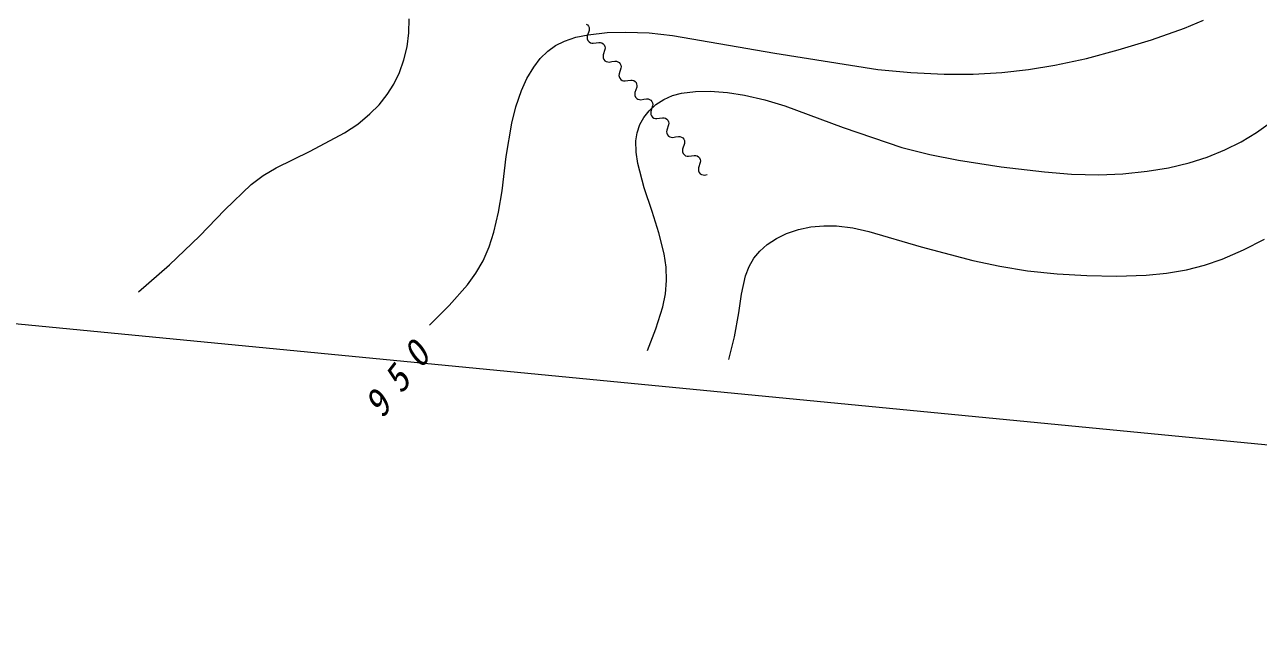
# Model space of a CAD drawing. Units: millimetres, scale not verified. Extents: x 62358 to 702358, y -11416 to 348584.
# Drawn here: x 133109 to 184010, y 214092 to 238655 of the extents above; entities that cross this region are included whole.
import ezdxf

# ---------------------------------------------------------------- set-up
doc = ezdxf.new("R2010")
doc.units = ezdxf.units.MM
doc.header["$LTSCALE"] = 1000
doc.layers.add('S-SUV', color=7, linetype='Continuous', lineweight=13)
doc.styles.add('ＭＳ ゴシック', font='')
doc.styles.get('ＭＳ ゴシック').set_extended_font_data('MS Gothic')

msp = doc.modelspace()

# ---------------------------------------------------------------- linework, layer by layer
at = {"layer": 'S-SUV'}
for p, q in [((148963, 238317), (148975, 238890)), ((180971, 238508), (181751, 238839)), ((148890, 237748), (148963, 238317)), ((155853, 238136), (156363, 238243)), ((156273, 238682), (156329, 238643)), ((156396, 238410), (156322, 238182)), ((156329, 238643), (156370, 238594)), ((156363, 238243), (157141, 238328)), ((156370, 238594), (156394, 238538)), ((156394, 238538), (156405, 238474)), ((156405, 238474), (156396, 238410)), ((157141, 238328), (157911, 238351)), ((157911, 238351), (158876, 238313)), ((158876, 238313), (159839, 238214)), ((179608, 238031), (180971, 238508)), ((148759, 237202), (148890, 237748)), ((154698, 237566), (155018, 237794)), ((155018, 237794), (155379, 237975)), ((155379, 237975), (155853, 238136)), ((156322, 238182), (156319, 238119)), ((156319, 238119), (156321, 238065)), ((156321, 238065), (156348, 238001)), ((156348, 238001), (156394, 237947)), ((156394, 237947), (156449, 237910)), ((156449, 237910), (156511, 237896)), ((156511, 237896), (156568, 237891)), ((156568, 237891), (156687, 237908)), ((156687, 237908), (156805, 237925)), ((156805, 237925), (156866, 237923)), ((156866, 237923), (156928, 237905)), ((156928, 237905), (156984, 237866)), ((156984, 237866), (157025, 237818)), ((157025, 237818), (157049, 237762)), ((157049, 237762), (157060, 237698)), ((159839, 238214), (164065, 237479)), ((178233, 237614), (179608, 238031)), ((148574, 236686), (148759, 237202)), ((154113, 236909), (154385, 237260)), ((154385, 237260), (154698, 237566)), ((156978, 237405), (156974, 237343)), ((156974, 237343), (156977, 237288)), ((156977, 237288), (157004, 237225)), ((157051, 237634), (156978, 237405)), ((157004, 237225), (157050, 237170)), ((157060, 237698), (157051, 237634)), ((164065, 237479), (168305, 236804)), ((175614, 236982), (176924, 237267)), ((176924, 237267), (178233, 237614)), ((153832, 236431), (154113, 236909)), ((157050, 237170), (157104, 237133)), ((157104, 237133), (157166, 237119)), ((157166, 237119), (157224, 237114)), ((157224, 237114), (157342, 237131)), ((157342, 237131), (157461, 237148)), ((157461, 237148), (157522, 237147)), ((157522, 237147), (157584, 237129)), ((157584, 237129), (157640, 237090)), ((157707, 236857), (157633, 236629)), ((157640, 237090), (157681, 237041)), ((157681, 237041), (157705, 236985)), ((157705, 236985), (157716, 236921)), ((157716, 236921), (157707, 236857)), ((168305, 236804), (169668, 236679)), ((173428, 236680), (174521, 236801)), ((174521, 236801), (175614, 236982)), ((148059, 235771), (148339, 236207)), ((148339, 236207), (148574, 236686)), ((153609, 235935), (153832, 236431)), ((157633, 236629), (157630, 236566)), ((157630, 236566), (157632, 236512)), ((157632, 236512), (157659, 236448)), ((157659, 236448), (157705, 236394)), ((157705, 236394), (157760, 236357)), ((157760, 236357), (157822, 236342)), ((157822, 236342), (157879, 236337)), ((157879, 236337), (157998, 236354)), ((157998, 236354), (158116, 236372)), ((158116, 236372), (158178, 236370)), ((158178, 236370), (158239, 236352)), ((158239, 236352), (158295, 236313)), ((158295, 236313), (158336, 236265)), ((158336, 236265), (158360, 236208)), ((158360, 236208), (158371, 236144)), ((169668, 236679), (171047, 236613)), ((171047, 236613), (172238, 236617)), ((172238, 236617), (173428, 236680)), ((147731, 235353), (148059, 235771)), ((153377, 235268), (153609, 235935)), ((158289, 235852), (158285, 235789)), ((158285, 235789), (158288, 235735)), ((158288, 235735), (158315, 235671)), ((158362, 236080), (158289, 235852)), ((158371, 236144), (158362, 236080)), ((159476, 235570), (159838, 235728)), ((159838, 235728), (160214, 235827)), ((160214, 235827), (160790, 235898)), ((160790, 235898), (161390, 235909)), ((161390, 235909), (162102, 235860)), ((162102, 235860), (162814, 235750)), ((162814, 235750), (163642, 235558)), ((147356, 234972), (147731, 235353)), ((153205, 234594), (153377, 235268)), ((158315, 235671), (158361, 235617)), ((158361, 235617), (158415, 235580)), ((158415, 235580), (158477, 235566)), ((158477, 235566), (158535, 235561)), ((158535, 235561), (158653, 235578)), ((158653, 235578), (158772, 235595)), ((158772, 235595), (158833, 235593)), ((158833, 235593), (158895, 235575)), ((158872, 235107), (159156, 235363)), ((158895, 235575), (158951, 235536)), ((159018, 235304), (158944, 235075)), ((158951, 235536), (158992, 235488)), ((158992, 235488), (159016, 235432)), ((159016, 235432), (159027, 235368)), ((159027, 235368), (159018, 235304)), ((159156, 235363), (159476, 235570)), ((163642, 235558), (164471, 235303)), ((164471, 235303), (166880, 234418)), ((183941, 234214), (185472, 235310)), ((146852, 234559), (147356, 234972)), ((158488, 234534), (158650, 234830)), ((158650, 234830), (158872, 235107)), ((158944, 235075), (158941, 235013)), ((158941, 235013), (158943, 234958)), ((158943, 234958), (158970, 234895)), ((158970, 234895), (159016, 234840)), ((159016, 234840), (159071, 234803)), ((159071, 234803), (159133, 234789)), ((159133, 234789), (159190, 234784)), ((159190, 234784), (159309, 234801)), ((159309, 234801), (159427, 234818)), ((159427, 234818), (159489, 234817)), ((159489, 234817), (159550, 234799)), ((159550, 234799), (159606, 234760)), ((159606, 234760), (159647, 234711)), ((159647, 234711), (159671, 234655)), ((144891, 233434), (146304, 234189)), ((146304, 234189), (146852, 234559)), ((152979, 233217), (153205, 234594)), ((158330, 233861), (158379, 234200)), ((158379, 234200), (158488, 234534)), ((159600, 234299), (159596, 234236)), ((159596, 234236), (159599, 234182)), ((159599, 234182), (159626, 234118)), ((159673, 234527), (159600, 234299)), ((159671, 234655), (159682, 234591)), ((159682, 234591), (159673, 234527)), ((166880, 234418), (169299, 233594)), ((183302, 233825), (183941, 234214)), ((158337, 233400), (158330, 233861)), ((159626, 234118), (159672, 234064)), ((159672, 234064), (159726, 234027)), ((159726, 234027), (159788, 234012)), ((159788, 234012), (159846, 234008)), ((159846, 234008), (159964, 234025)), ((159964, 234025), (160083, 234042)), ((160083, 234042), (160144, 234040)), ((160144, 234040), (160206, 234022)), ((160206, 234022), (160262, 233983)), ((160329, 233750), (160255, 233522)), ((160262, 233983), (160303, 233935)), ((160303, 233935), (160327, 233879)), ((160327, 233879), (160338, 233815)), ((160338, 233815), (160329, 233750)), ((182634, 233488), (183302, 233825)), ((143488, 232752), (144891, 233434)), ((152807, 231797), (152979, 233217)), ((158407, 232929), (158337, 233400)), ((160255, 233522), (160252, 233459)), ((160252, 233459), (160254, 233405)), ((160254, 233405), (160281, 233341)), ((160281, 233341), (160327, 233287)), ((160327, 233287), (160382, 233250)), ((160382, 233250), (160444, 233236)), ((160444, 233236), (160501, 233231)), ((160501, 233231), (160620, 233248)), ((160620, 233248), (160738, 233265)), ((160738, 233265), (160800, 233263)), ((160800, 233263), (160861, 233246)), ((160861, 233246), (160917, 233207)), ((160917, 233207), (160958, 233158)), ((160958, 233158), (160982, 233102)), ((169299, 233594), (170460, 233301)), ((170460, 233301), (171637, 233065)), ((181154, 232956), (181902, 233192)), ((181902, 233192), (182634, 233488)), ((142956, 232435), (143488, 232752)), ((158672, 231928), (158407, 232929)), ((160911, 232746), (160907, 232683)), ((160907, 232683), (160910, 232628)), ((160910, 232628), (160937, 232565)), ((160984, 232974), (160911, 232746)), ((160982, 233102), (160993, 233038)), ((160993, 233038), (160984, 232974)), ((171637, 233065), (173403, 232793)), ((173403, 232793), (175186, 232580)), ((179430, 232608), (180300, 232753)), ((180300, 232753), (181154, 232956)), ((142458, 232068), (142956, 232435)), ((160937, 232565), (160983, 232510)), ((160983, 232510), (161037, 232473)), ((161037, 232473), (161099, 232459)), ((161099, 232459), (161157, 232454)), ((161157, 232454), (161275, 232471)), ((175186, 232580), (176300, 232495)), ((176300, 232495), (177427, 232469)), ((177427, 232469), (178421, 232508)), ((178421, 232508), (179430, 232608)), ((141374, 231023), (142458, 232068)), ((152666, 230929), (152807, 231797)), ((158993, 230955), (158672, 231928)), ((140329, 229930), (141374, 231023)), ((152471, 230098), (152666, 230929)), ((159278, 230072), (158993, 230955)), ((152274, 229497), (152471, 230098)), ((164548, 230039), (165038, 230206)), ((165038, 230206), (165540, 230312)), ((165540, 230312), (166079, 230364)), ((166079, 230364), (166610, 230355)), ((166610, 230355), (167274, 230272)), ((167274, 230272), (167941, 230127)), ((167941, 230127), (170102, 229494)), ((139082, 228756), (140329, 229930)), ((159497, 229201), (159278, 230072)), ((163441, 229320), (163739, 229584)), ((163739, 229584), (164124, 229836)), ((164124, 229836), (164548, 230039)), ((183402, 229374), (184270, 229814)), ((152022, 228922), (152274, 229497)), ((159578, 228649), (159497, 229201)), ((163199, 229028), (163441, 229320)), ((170102, 229494), (172233, 228932)), ((182514, 228990), (183402, 229374)), ((106339, 228877), (259195, 214092)), ((137801, 227632), (139082, 228756)), ((151728, 228412), (152022, 228922)), ((159598, 228106), (159578, 228649)), ((162856, 228303), (162999, 228677)), ((162999, 228677), (163199, 229028)), ((172233, 228932), (173349, 228690)), ((173349, 228690), (174491, 228504)), ((180228, 228406), (181052, 228548)), ((181052, 228548), (181791, 228740)), ((181791, 228740), (182514, 228990)), ((151379, 227931), (151728, 228412)), ((159547, 227561), (159598, 228106)), ((162684, 227546), (162856, 228303)), ((174491, 228504), (175704, 228377)), ((175704, 228377), (176938, 228308)), ((176938, 228308), (178159, 228286)), ((178159, 228286), (179389, 228324)), ((179389, 228324), (180228, 228406)), ((150618, 227072), (151379, 227931)), ((159437, 227024), (159547, 227561)), ((162570, 226767), (162684, 227546)), ((149819, 226260), (150618, 227072)), ((159155, 226119), (159437, 227024)), ((162391, 225786), (162570, 226767)), ((158808, 225212), (159155, 226119)), ((162160, 224850), (162391, 225786))]:
    msp.add_line(p, q, dxfattribs=at)

# ---------------------------------------------------------------- texts
at = {"layer": 'S-SUV', "insert": (147870, 222354), "char_height": 1100, "attachment_point": 7, "rotation": 52.1, "style": 'ＭＳ ゴシック'}
msp.add_mtext('\\T1.73;\\Q15;950', dxfattribs=at)

doc.saveas('drawing.dxf')
